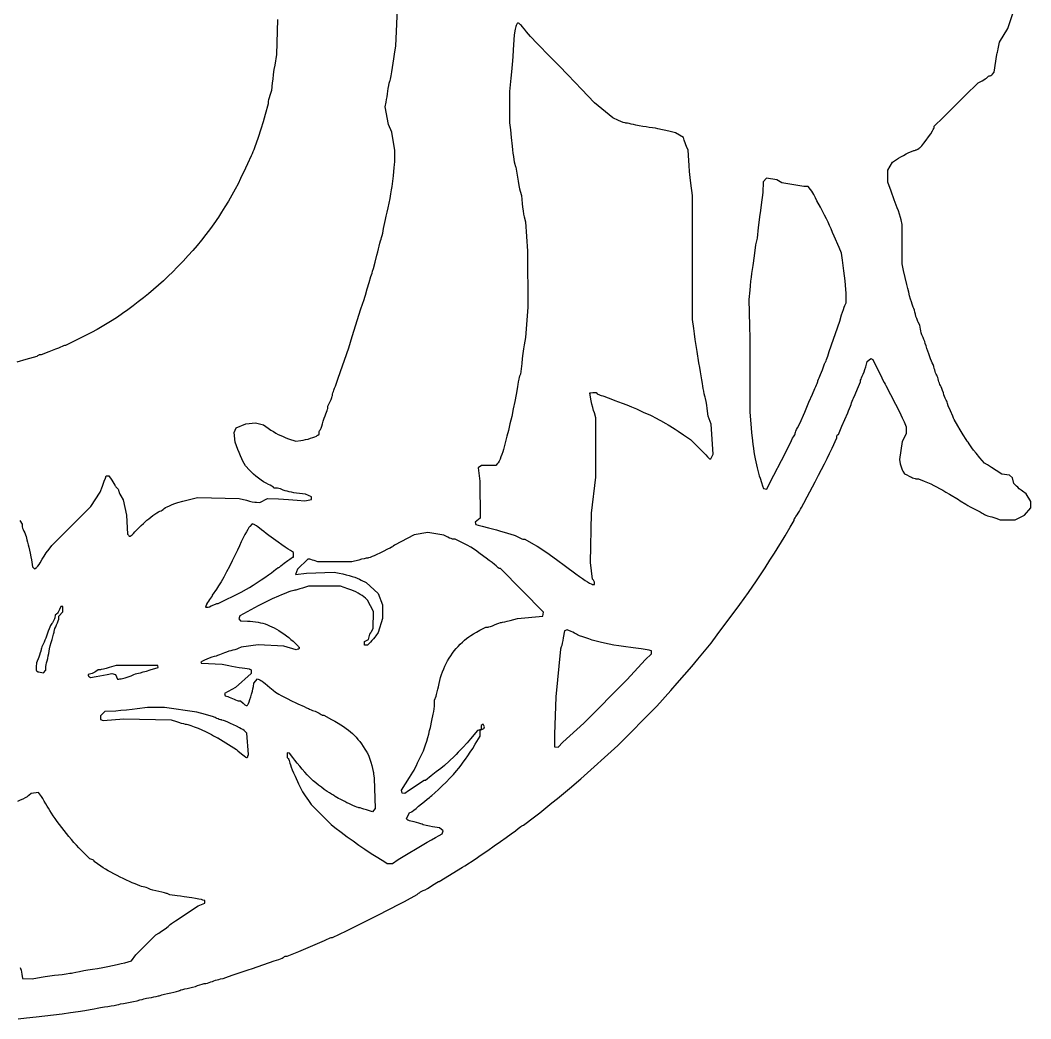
# Model space of a CAD drawing. Extents: x 1.9 to 17.3, y 3.1 to 17.2.
# Drawn here: x 10.17 to 17.29, y 3.1 to 10.14 of the extents above; entities that cross this region are included whole.
import ezdxf

# ---------------------------------------------------------------- set-up
doc = ezdxf.new("R2010")
doc.units = 0
doc.layers.add('LAYER_1', color=18, linetype='CONTINUOUS')

msp = doc.modelspace()

# ---------------------------------------------------------------- linework, layer by layer
at = {"layer": 'LAYER_1'}
for points in [[(10.1633, 6.6086), (10.18, 6.584), (10.18, 6.5718), (10.1803, 6.5688), (10.181, 6.5649), (10.1839, 6.5554), (10.1881, 6.5445), (10.1933, 6.5335), (10.1987, 6.5215), (10.2038, 6.5081), (10.2079, 6.495), (10.2105, 6.4837), (10.213, 6.4713), (10.217, 6.4552), (10.2219, 6.4374), (10.2272, 6.42), (10.2326, 6.4006), (10.238, 6.3773), (10.2427, 6.3531), (10.2461, 6.3309), (10.2523, 6.2817), (10.267, 6.267), (10.2785, 6.274), (10.2812, 6.276), (10.2843, 6.2791), (10.2915, 6.2878), (10.2993, 6.2988), (10.3067, 6.3111), (10.3206, 6.3353), (10.3347, 6.3577), (10.3506, 6.3807), (10.3698, 6.4065), (10.39, 6.433), (10.6652, 6.7067), (10.731, 6.8082), (10.7461, 6.8508), (10.7585, 6.8852), (10.7671, 6.9083), (10.773, 6.9233), (10.7908, 6.9233), (10.812, 6.8931), (10.8203, 6.881), (10.8271, 6.8702), (10.8317, 6.862), (10.8329, 6.8592), (10.8333, 6.8575), (10.8336, 6.8562), (10.8344, 6.8544), (10.8372, 6.8501), (10.8415, 6.8451), (10.8467, 6.84), (10.8518, 6.8347), (10.8561, 6.8293), (10.8589, 6.8244), (10.8597, 6.8223), (10.86, 6.8206), (10.8603, 6.8185), (10.8612, 6.8154), (10.8646, 6.8066), (10.8697, 6.7955), (10.8758, 6.7833), (10.8916, 6.7533), (10.9149, 6.6467), (10.9233, 6.5133), (10.9287, 6.505), (10.932, 6.5008), (10.9336, 6.4993), (10.9353, 6.4982), (10.9372, 6.4977), (10.9391, 6.4976), (10.9413, 6.4981), (10.9436, 6.499), (10.9462, 6.5006), (10.9491, 6.5026), (10.9559, 6.5086), (10.9643, 6.517), (10.9746, 6.528), (10.987, 6.5413), (10.9996, 6.5542), (11.0108, 6.5653), (11.0192, 6.573), (11.0345, 6.5868), (11.0492, 6.6008), (11.0597, 6.6107), (11.0723, 6.6213), (11.0862, 6.6323), (11.1007, 6.6431), (11.1151, 6.6532), (11.1288, 6.6621), (11.1408, 6.6692), (11.1507, 6.674), (11.1594, 6.678), (11.1671, 6.6822), (11.1729, 6.686), (11.1749, 6.6877), (11.1761, 6.6891), (11.1778, 6.691), (11.1809, 6.6935), (11.1901, 6.6993), (11.2027, 6.706), (11.2175, 6.7132), (11.2335, 6.7203), (11.2494, 6.7267), (11.2641, 6.7319), (11.2767, 6.7355), (11.3121, 6.7443), (11.3598, 6.7567), (11.4163, 6.7717), (11.71, 6.7648), (11.76, 6.7509), (11.7811, 6.7455), (11.8018, 6.741), (11.8195, 6.738), (11.8265, 6.7371), (11.8319, 6.7368), (11.8539, 6.7367), (11.9092, 6.7649), (11.9863, 6.761), (12.0567, 6.7569), (12.1179, 6.7527), (12.1724, 6.7483), (12.22, 6.7573), (12.22, 6.7765), (12.1767, 6.7946), (12.1333, 6.7994), (12.1138, 6.8018), (12.0953, 6.8045), (12.0779, 6.8076), (12.0615, 6.811), (12.0464, 6.8146), (12.0326, 6.8186), (12.0201, 6.8228), (12.009, 6.8273), (11.9995, 6.831), (11.9892, 6.8339), (11.9793, 6.8359), (11.9749, 6.8365), (11.9711, 6.8367), (11.9541, 6.8367), (11.9505, 6.8426), (11.9491, 6.844), (11.9466, 6.846), (11.9388, 6.851), (11.9282, 6.8569), (11.9158, 6.863), (11.8991, 6.8716), (11.8814, 6.882), (11.8633, 6.8938), (11.8452, 6.9066), (11.8275, 6.9203), (11.8107, 6.9343), (11.7953, 6.9485), (11.7817, 6.9625), (11.7534, 6.9933), (11.7361, 7.0267), (11.7279, 7.0436), (11.7185, 7.0649), (11.7089, 7.088), (11.7005, 7.11), (11.6822, 7.16), (11.673, 7.2287), (11.6879, 7.2614), (11.7567, 7.2895), (11.8237, 7.298), (11.8814, 7.2824), (11.9146, 7.2591), (11.9333, 7.2463), (11.951, 7.235), (11.968, 7.2248), (11.9849, 7.2157), (12.0019, 7.2075), (12.0195, 7.1998), (12.0381, 7.1926), (12.058, 7.1856), (12.109, 7.1684), (12.1428, 7.1726), (12.1593, 7.1751), (12.177, 7.1788), (12.1951, 7.1832), (12.2127, 7.1883), (12.2291, 7.1937), (12.2434, 7.1991), (12.2548, 7.2044), (12.2592, 7.2069), (12.2625, 7.2093), (12.2733, 7.2183), (12.2733, 7.2304), (12.2738, 7.2354), (12.275, 7.24), (12.2767, 7.2437), (12.2777, 7.245), (12.2788, 7.246), (12.2802, 7.2475), (12.2819, 7.2506), (12.2863, 7.2607), (12.2913, 7.2748), (12.2964, 7.2913), (12.3021, 7.3098), (12.3086, 7.329), (12.3152, 7.3466), (12.3209, 7.3604), (12.3257, 7.3721), (12.3297, 7.3837), (12.3324, 7.394), (12.3331, 7.3982), (12.3333, 7.4016), (12.3333, 7.4156), (12.35, 7.4488), (12.3565, 7.4625), (12.3618, 7.4754), (12.3654, 7.486), (12.3663, 7.49), (12.3667, 7.4928), (12.3675, 7.499), (12.3698, 7.5078), (12.3732, 7.5181), (12.3774, 7.5285), (12.3822, 7.5405), (12.3876, 7.5549), (12.3927, 7.5697), (12.397, 7.5833), (12.4058, 7.6133), (12.481, 7.8267), (12.5049, 7.9067), (12.5674, 8.1), (12.5794, 8.1333), (12.5903, 8.1657), (12.5954, 8.1824), (12.5995, 8.1967), (12.6119, 8.2409), (12.6253, 8.2874), (12.6374, 8.3278), (12.6456, 8.3533), (12.6499, 8.3668), (12.6553, 8.3849), (12.6675, 8.4303), (12.68, 8.48), (12.6855, 8.5036), (12.6902, 8.5247), (12.6946, 8.5439), (12.6996, 8.563), (12.7046, 8.5798), (12.709, 8.5921), (12.7131, 8.6037), (12.717, 8.6186), (12.7205, 8.6349), (12.723, 8.6506), (12.7258, 8.6681), (12.7298, 8.6888), (12.7346, 8.7103), (12.7397, 8.73), (12.7459, 8.7537), (12.7526, 8.7821), (12.7596, 8.8136), (12.7665, 8.8466), (12.773, 8.8797), (12.7788, 8.9112), (12.7836, 8.9396), (12.7871, 8.9633), (12.7962, 9.0381), (12.7996, 9.0685), (12.8023, 9.0949), (12.8043, 9.118), (12.8056, 9.1382), (12.8064, 9.1561), (12.8067, 9.1722), (12.8067, 9.2168), (12.7858, 9.3467), (12.7623, 9.4), (12.7381, 9.5245), (12.7454, 9.5589), (12.7485, 9.5757), (12.7518, 9.5959), (12.7548, 9.617), (12.7571, 9.6365), (12.7596, 9.6553), (12.763, 9.6745), (12.7668, 9.6918), (12.7687, 9.699), (12.7706, 9.705), (12.7726, 9.7116), (12.7749, 9.7205), (12.7799, 9.7439), (12.785, 9.7721), (12.7897, 9.8018), (12.7988, 9.8641), (12.8065, 9.9133), (12.8132, 9.9533), (12.8284, 10.2667)], [(10.1533, 3.0957), (10.2112, 3.1025), (10.28, 3.11), (10.3397, 3.1166), (10.4011, 3.1239), (10.462, 3.1316), (10.5203, 3.1394), (10.574, 3.1471), (10.621, 3.1543), (10.6593, 3.1608), (10.6745, 3.1637), (10.6867, 3.1662), (10.7078, 3.1706), (10.7331, 3.1753), (10.7596, 3.1797), (10.784, 3.1833), (10.8068, 3.1865), (10.8288, 3.1902), (10.8476, 3.1938), (10.8607, 3.1969), (10.874, 3.2002), (10.8937, 3.2045), (10.9169, 3.2091), (10.9412, 3.2135), (10.9657, 3.2181), (10.9897, 3.2233), (11.0106, 3.2285), (11.0254, 3.2329), (11.0387, 3.2369), (11.0555, 3.2408), (11.0736, 3.2443), (11.0909, 3.2469), (11.1078, 3.2494), (11.125, 3.2529), (11.1404, 3.2567), (11.1468, 3.2587), (11.152, 3.2606), (11.1648, 3.2649), (11.1832, 3.2699), (11.2049, 3.2751), (11.2273, 3.2797), (11.2489, 3.2841), (11.2683, 3.2886), (11.2833, 3.2927), (11.2886, 3.2944), (11.2919, 3.2958), (11.2995, 3.2988), (11.3117, 3.3024), (11.3269, 3.3061), (11.3433, 3.3096), (11.3615, 3.3136), (11.3814, 3.3188), (11.4006, 3.3244), (11.4167, 3.3298), (11.4316, 3.3349), (11.4476, 3.3396), (11.4628, 3.3434), (11.4752, 3.3457), (11.4866, 3.3479), (11.499, 3.3512), (11.5109, 3.3552), (11.5209, 3.3594), (11.5307, 3.3637), (11.5425, 3.3678), (11.5546, 3.3712), (11.5657, 3.3735), (11.5785, 3.3763), (11.5956, 3.3809), (11.6146, 3.3868), (11.6333, 3.3932), (11.6682, 3.4057), (11.703, 3.4177), (11.738, 3.4292), (11.7733, 3.4404), (11.8033, 3.4497), (11.9567, 3.504), (11.988, 3.5138), (12.0005, 3.5182), (12.0114, 3.5227), (12.0194, 3.5269), (12.022, 3.5287), (12.0234, 3.5302), (12.0258, 3.5327), (12.0293, 3.5348), (12.0334, 3.5362), (12.0376, 3.5367), (12.0478, 3.5367), (12.1289, 3.5709), (12.2786, 3.6342), (12.3097, 3.6478), (12.3304, 3.6573), (12.3413, 3.6622), (12.351, 3.6663), (12.3583, 3.669), (12.3623, 3.67), (12.3671, 3.67), (12.4652, 3.717), (12.5136, 3.7403), (12.565, 3.7655), (12.6723, 3.8192), (12.7781, 3.8733), (12.8276, 3.8991), (12.8733, 3.9234), (12.9633, 3.9715), (12.9736, 3.9805), (12.9794, 3.9848), (12.9876, 3.9899), (12.9971, 3.9951), (13.0069, 3.9998), (13.0192, 4.006), (13.0357, 4.015), (13.0541, 4.0256), (13.0723, 4.0368), (13.1147, 4.0633), (13.1193, 4.0633), (13.2833, 4.1644), (13.2988, 4.1733), (13.3711, 4.2214), (13.4154, 4.2511), (13.4612, 4.2825), (13.507, 4.3141), (13.5509, 4.345), (13.5914, 4.374), (13.6268, 4.3998), (13.6555, 4.4213), (13.6758, 4.4374), (13.6845, 4.4443), (13.6928, 4.4504), (13.6998, 4.455), (13.7045, 4.4574), (13.7124, 4.46), (13.7898, 4.52), (13.8266, 4.5488), (13.8694, 4.5828), (13.913, 4.6178), (13.952, 4.6496), (14.0367, 4.7191), (14.1167, 4.7865), (14.3767, 5.0217), (14.6517, 5.3), (14.7502, 5.41), (14.7958, 5.4615), (14.8471, 5.5206), (14.8979, 5.5798), (14.9418, 5.632), (15.0347, 5.7439), (15.0767, 5.8024), (15.2367, 6.0157), (15.2976, 6.1), (15.3542, 6.1833), (15.3816, 6.2245), (15.4146, 6.2749), (15.4488, 6.3282), (15.4803, 6.3781), (15.55, 6.4895), (15.5567, 6.5014), (15.5917, 6.5612), (15.62, 6.609), (15.62, 6.6152), (15.6204, 6.617), (15.6216, 6.6197), (15.6258, 6.6275), (15.6321, 6.6375), (15.6398, 6.6486), (15.6484, 6.6611), (15.6572, 6.6748), (15.6653, 6.6882), (15.6714, 6.6995), (15.688, 6.7313), (15.7111, 6.7748), (15.7677, 6.8816), (15.7916, 6.9273), (15.8131, 6.9692), (15.8328, 7.0082), (15.8512, 7.0455), (15.8689, 7.082), (15.8862, 7.1187), (15.92, 7.1908), (15.92, 7.2), (15.9204, 7.2038), (15.9216, 7.2075), (15.9233, 7.2105), (15.9255, 7.2126), (15.9309, 7.216), (15.9564, 7.2746), (15.9968, 7.3667), (16.0032, 7.3817), (16.0097, 7.398), (16.0156, 7.4137), (16.02, 7.4267), (16.0239, 7.4383), (16.0284, 7.4504), (16.0328, 7.4614), (16.0367, 7.47), (16.0487, 7.4965), (16.0659, 7.5367), (16.0867, 7.5867), (16.0867, 7.5926), (16.0877, 7.5971), (16.0905, 7.6048), (16.0946, 7.6148), (16.0996, 7.6259), (16.1054, 7.6396), (16.112, 7.6565), (16.1183, 7.6744), (16.1237, 7.6914), (16.135, 7.7294), (16.1592, 7.7513), (16.1728, 7.7429), (16.2367, 7.6151), (16.2453, 7.5976), (16.2532, 7.5822), (16.26, 7.57), (16.2659, 7.56), (16.3653, 7.3654), (16.3719, 7.3527), (16.3811, 7.3332), (16.3941, 7.3042), (16.4097, 7.2683), (16.4085, 7.2196), (16.3816, 7.1667), (16.3614, 7.0383), (16.3673, 7.0071), (16.3704, 6.9934), (16.3747, 6.9793), (16.3796, 6.9664), (16.3821, 6.961), (16.3845, 6.9564), (16.396, 6.937), (16.413, 6.93), (16.4299, 6.9221), (16.4389, 6.9175), (16.4467, 6.9132), (16.4544, 6.9095), (16.4631, 6.9063), (16.4717, 6.9042), (16.4756, 6.9036), (16.4792, 6.9034), (16.495, 6.9033), (16.5358, 6.8862), (16.5593, 6.8762), (16.5814, 6.8662), (16.6025, 6.8562), (16.6233, 6.8458), (16.6443, 6.8347), (16.6659, 6.8227), (16.6887, 6.8095), (16.7132, 6.7948), (16.7767, 6.7563), (16.79, 6.7483), (16.83, 6.7237), (16.8435, 6.7156), (16.8606, 6.7059), (16.879, 6.6958), (16.8967, 6.6866), (16.9298, 6.6689), (16.9437, 6.661), (16.9533, 6.6552), (16.9614, 6.6506), (16.971, 6.6461), (16.9809, 6.6424), (16.99, 6.6398), (17.0001, 6.6372), (17.0129, 6.6335), (17.0268, 6.6291), (17.04, 6.6245), (17.07, 6.6135), (17.1767, 6.6133), (17.2417, 6.6466), (17.2867, 6.6991), (17.2867, 6.7436), (17.2537, 6.7958), (17.229, 6.8146), (17.2179, 6.8233), (17.2059, 6.8331), (17.1946, 6.8428), (17.1854, 6.8512), (17.1665, 6.8691), (17.1585, 6.9093), (17.1367, 6.9282), (17.0817, 6.9352), (17.043, 6.9609), (17.0092, 6.983), (16.9825, 7), (16.9608, 7.0133), (16.9288, 7.0508), (16.9012, 7.0831), (16.8837, 7.1045), (16.872, 7.1199), (16.8622, 7.1346), (16.8521, 7.1498), (16.8448, 7.16), (16.8396, 7.1673), (16.8317, 7.1792), (16.811, 7.2117), (16.789, 7.2476), (16.7718, 7.2772), (16.7477, 7.3205), (16.7429, 7.33), (16.7364, 7.3442), (16.7207, 7.3808), (16.7057, 7.4179), (16.7001, 7.4329), (16.6966, 7.4433), (16.6943, 7.4503), (16.6916, 7.4571), (16.6889, 7.4628), (16.6865, 7.4667), (16.6837, 7.4721), (16.6797, 7.482), (16.6752, 7.4949), (16.6707, 7.5095), (16.6658, 7.5246), (16.6605, 7.5391), (16.6553, 7.5513), (16.653, 7.556), (16.6509, 7.5596), (16.647, 7.5668), (16.643, 7.5763), (16.6395, 7.5866), (16.6369, 7.5968), (16.6343, 7.6068), (16.631, 7.6171), (16.6272, 7.6264), (16.6236, 7.6334), (16.6199, 7.6405), (16.6161, 7.6497), (16.6127, 7.66), (16.61, 7.6701), (16.6071, 7.6812), (16.6029, 7.6943), (16.5978, 7.7078), (16.5926, 7.72), (16.587, 7.7328), (16.5808, 7.7479), (16.5676, 7.7832), (16.5546, 7.8212), (16.5486, 7.8399), (16.5434, 7.8575), (16.5391, 7.8711), (16.5341, 7.8852), (16.5288, 7.8983), (16.5241, 7.9085), (16.5197, 7.9186), (16.5154, 7.9312), (16.5117, 7.9448), (16.5091, 7.9576), (16.5045, 7.9867), (16.4931, 8.0071), (16.4906, 8.0119), (16.488, 8.0178), (16.4828, 8.0318), (16.4779, 8.0473), (16.4741, 8.0626), (16.4706, 8.0773), (16.4666, 8.0916), (16.4625, 8.1036), (16.459, 8.112), (16.4552, 8.1204), (16.4506, 8.1332), (16.4454, 8.1499), (16.4395, 8.1698), (16.4333, 8.1927), (16.4268, 8.2179), (16.4202, 8.2449), (16.4136, 8.2733), (16.3907, 8.3721), (16.38, 8.4175), (16.38, 8.696), (16.3729, 8.7289), (16.3686, 8.7458), (16.362, 8.7675), (16.354, 8.7913), (16.3456, 8.8142), (16.3247, 8.8699), (16.3029, 8.93), (16.2804, 8.9933), (16.28, 9.0776), (16.3132, 9.1343), (16.3416, 9.1545), (16.3551, 9.1634), (16.3715, 9.1731), (16.3899, 9.1831), (16.4091, 9.1929), (16.4282, 9.2021), (16.446, 9.2099), (16.4616, 9.2161), (16.4682, 9.2183), (16.4738, 9.2199), (16.4776, 9.2211), (16.4817, 9.2227), (16.4907, 9.2272), (16.4995, 9.2328), (16.5036, 9.2357), (16.5072, 9.2388), (16.5126, 9.2441), (16.519, 9.251), (16.5338, 9.2688), (16.5501, 9.2902), (16.5666, 9.3132), (16.5819, 9.3357), (16.5946, 9.3558), (16.5995, 9.3643), (16.6033, 9.3715), (16.6057, 9.377), (16.6065, 9.3807), (16.6067, 9.3881), (16.6702, 9.4507), (16.8252, 9.6041), (16.9167, 9.6949), (16.9438, 9.7086), (16.955, 9.7148), (16.9655, 9.7214), (16.9741, 9.7277), (16.9773, 9.7305), (16.9796, 9.7328), (16.9836, 9.7369), (16.9881, 9.7403), (16.9926, 9.7425), (16.9946, 9.7431), (16.9964, 9.7433), (16.9983, 9.7436), (17.0005, 9.7443), (17.0056, 9.7471), (17.0111, 9.7512), (17.0163, 9.7562), (17.0279, 9.7691), (17.0464, 9.8931), (17.0504, 9.9032), (17.0524, 9.9098), (17.0548, 9.9202), (17.0575, 9.933), (17.0599, 9.9467), (17.0654, 9.9801), (17.1257, 10.0778), (17.16, 10.1842)], [(11.9791, 10.14), (11.9722, 9.8933), (11.9598, 9.82), (11.9546, 9.7873), (11.9496, 9.7525), (11.9455, 9.7198), (11.9427, 9.6933), (11.938, 9.64), (11.9257, 9.604), (11.9209, 9.5891), (11.917, 9.5754), (11.9143, 9.5643), (11.9136, 9.5602), (11.9134, 9.5573), (11.9134, 9.5467), (11.8923, 9.47), (11.8781, 9.4204), (11.8621, 9.3688), (11.8424, 9.3095), (11.8172, 9.2367), (11.8121, 9.2229), (11.8061, 9.2076), (11.7999, 9.1927), (11.7943, 9.18), (11.7685, 9.1233), (11.755, 9.0933), (11.7198, 9.02), (11.7015, 8.9833), (11.6805, 8.9437), (11.6577, 8.9023), (11.6337, 8.8606), (11.6094, 8.8199), (11.5855, 8.7814), (11.5629, 8.7466), (11.5522, 8.7309), (11.5422, 8.7167), (11.5063, 8.6673), (11.4739, 8.6239), (11.4435, 8.5848), (11.4138, 8.5482), (11.3834, 8.5126), (11.3507, 8.4761), (11.3145, 8.4372), (11.2734, 8.3941), (11.242, 8.3624), (11.2096, 8.3307), (11.1763, 8.2993), (11.142, 8.2682), (11.107, 8.2376), (11.0714, 8.2075), (11.0353, 8.178), (10.9988, 8.1492), (10.9621, 8.1211), (10.9253, 8.094), (10.8884, 8.0679), (10.8517, 8.0429), (10.8152, 8.0191), (10.7791, 7.9965), (10.7434, 7.9753), (10.7084, 7.9556), (10.67, 7.9346), (10.4869, 7.8433), (10.4825, 7.8433), (10.4787, 7.8423), (10.4714, 7.8396), (10.4617, 7.8356), (10.4507, 7.8307), (10.4358, 7.8241), (10.4153, 7.8156), (10.3921, 7.8064), (10.3687, 7.7973), (10.314, 7.7767), (10.305, 7.7767), (10.301, 7.7762), (10.2968, 7.7748), (10.2928, 7.7728), (10.2897, 7.7704), (10.2833, 7.7641), (10.2067, 7.7429), (10.1418, 7.7255)], [(10.1664, 3.4569), (10.1686, 3.4513), (10.1729, 3.4383), (10.1766, 3.4242), (10.1791, 3.4106), (10.1834, 3.38), (10.25, 3.3776), (10.3133, 3.3895), (10.3427, 3.3945), (10.3757, 3.3993), (10.4084, 3.4033), (10.4367, 3.406), (10.4631, 3.4086), (10.4908, 3.4121), (10.5165, 3.4163), (10.5275, 3.4184), (10.5368, 3.4205), (10.5576, 3.425), (10.5847, 3.4302), (10.6145, 3.4353), (10.6435, 3.4398), (10.6771, 3.4448), (10.7123, 3.4506), (10.7482, 3.457), (10.7838, 3.4638), (10.8181, 3.4707), (10.8501, 3.4777), (10.8788, 3.4844), (10.9033, 3.4908), (10.9499, 3.5036), (10.9824, 3.5467), (11.1233, 3.6876), (11.1433, 3.7003), (11.1631, 3.7137), (11.1871, 3.731), (11.2084, 3.7472), (11.2158, 3.7532), (11.22, 3.757), (11.2241, 3.7606), (11.2324, 3.7667), (11.2601, 3.7859), (11.3009, 3.813), (11.3524, 3.8466), (11.4214, 3.8913), (11.4667, 3.9102), (11.4667, 3.9291), (11.4542, 3.9331), (11.443, 3.9359), (11.4254, 3.9395), (11.4028, 3.9437), (11.3769, 3.9481), (11.3216, 3.9567), (11.2954, 3.9604), (11.2722, 3.9632), (11.221, 3.969), (11.2069, 3.9765), (11.2031, 3.9782), (11.1975, 3.9802), (11.1823, 3.9847), (11.1634, 3.9893), (11.1429, 3.9936), (11.1221, 3.9981), (11.1023, 4.0031), (11.0858, 4.0081), (11.0795, 4.0104), (11.0748, 4.0125), (11.0659, 4.0164), (11.0551, 4.0204), (11.0438, 4.0239), (11.0333, 4.0265), (11.0224, 4.0293), (11.0089, 4.0337), (10.9932, 4.0394), (10.9756, 4.0464), (10.9565, 4.0545), (10.9361, 4.0635), (10.9149, 4.0733), (10.893, 4.0837), (10.8708, 4.0946), (10.8487, 4.1058), (10.827, 4.1171), (10.8059, 4.1285), (10.7859, 4.1397), (10.7672, 4.1506), (10.7501, 4.161), (10.735, 4.1709), (10.6867, 4.2035), (10.6867, 4.2094), (10.6864, 4.2106), (10.6855, 4.2119), (10.6822, 4.2146), (10.6775, 4.2171), (10.6716, 4.219), (10.6566, 4.2228), (10.5958, 4.2847), (10.5794, 4.3018), (10.5625, 4.3201), (10.5452, 4.3394), (10.5278, 4.3595), (10.5103, 4.3803), (10.4929, 4.4014), (10.4758, 4.4228), (10.459, 4.4443), (10.4428, 4.4656), (10.4273, 4.4867), (10.4126, 4.5071), (10.3988, 4.5269), (10.3862, 4.5458), (10.3749, 4.5637), (10.365, 4.5802), (10.3566, 4.5953), (10.3472, 4.6123), (10.3366, 4.6305), (10.3259, 4.6478), (10.3166, 4.6618), (10.2967, 4.6904), (10.2433, 4.683), (10.2267, 4.6697), (10.2214, 4.6657), (10.2154, 4.6617), (10.2017, 4.6534), (10.1856, 4.645), (10.1675, 4.6365), (10.1476, 4.628)]]:
    msp.add_lwpolyline(points, dxfattribs=at)
for points in [[(14.2133, 6.1567), (14.2133, 6.1687), (14.2128, 6.1739), (14.2113, 6.1791), (14.2092, 6.1839), (14.2066, 6.1874), (14.1998, 6.1942), (14.185, 6.3133), (14.1926, 6.66), (14.2231, 6.9133), (14.2233, 7.3333), (14.2118, 7.3667), (14.2065, 7.3838), (14.2007, 7.4059), (14.195, 7.43), (14.1901, 7.4533), (14.18, 7.5067), (14.18, 7.5083), (14.1804, 7.5087), (14.1817, 7.509), (14.1865, 7.5095), (14.202, 7.51), (14.224, 7.51), (14.2312, 7.5028), (14.2331, 7.5013), (14.2357, 7.4996), (14.2429, 7.4961), (14.2516, 7.4928), (14.2609, 7.4901), (14.2722, 7.4869), (14.2865, 7.4823), (14.302, 7.4769), (14.3167, 7.4713), (14.3569, 7.4556), (14.4067, 7.4366), (14.4418, 7.4231), (14.4726, 7.4105), (14.5079, 7.3951), (14.5567, 7.3732), (14.6067, 7.3505), (14.6206, 7.344), (14.6378, 7.3353), (14.6774, 7.3145), (14.716, 7.2931), (14.7319, 7.2839), (14.744, 7.2765), (14.7809, 7.2532), (14.803, 7.2388), (14.8405, 7.2133), (14.8891, 7.18), (14.9967, 7.0718), (15.0083, 7.0576), (15.0134, 7.052), (15.0186, 7.0475), (15.0232, 7.0445), (15.0252, 7.0436), (15.0268, 7.0433), (15.0336, 7.0433), (15.049, 7.0771), (15.0342, 7.2867), (15.0133, 7.3452), (15.007, 7.3993), (15.0037, 7.4228), (14.9996, 7.447), (14.9951, 7.469), (14.9928, 7.4783), (14.9907, 7.486), (14.9865, 7.5016), (14.9824, 7.52), (14.979, 7.5389), (14.9766, 7.556), (14.974, 7.5755), (14.97, 7.601), (14.9651, 7.6291), (14.9599, 7.6567), (14.9544, 7.6862), (14.9483, 7.7208), (14.9353, 7.8003), (14.9227, 7.8847), (14.9171, 7.9254), (14.9121, 7.9633), (14.9042, 8.0267), (14.9032, 8.9), (14.8921, 8.9867), (14.8874, 9.0261), (14.883, 9.0693), (14.8793, 9.1112), (14.8768, 9.1464), (14.8727, 9.2194), (14.8608, 9.2464), (14.8559, 9.2582), (14.8511, 9.2706), (14.8472, 9.282), (14.8445, 9.291), (14.8401, 9.3087), (14.7833, 9.3419), (14.7367, 9.3527), (14.6594, 9.3704), (14.6433, 9.3736), (14.6223, 9.3771), (14.5989, 9.3805), (14.5761, 9.3834), (14.5527, 9.3866), (14.5281, 9.3907), (14.5052, 9.3953), (14.4869, 9.3997), (14.4717, 9.4037), (14.4572, 9.407), (14.445, 9.4093), (14.4369, 9.4102), (14.4333, 9.4106), (14.4284, 9.4117), (14.4152, 9.4157), (14.3992, 9.4216), (14.3821, 9.4288), (14.3409, 9.4473), (14.2134, 9.5522), (14.1217, 9.6493), (14.0769, 9.6964), (14.0227, 9.7529), (13.9659, 9.8116), (13.9133, 9.8654), (13.7967, 9.9844), (13.7733, 10.0092), (13.7619, 10.0218), (13.748, 10.0377), (13.7335, 10.055), (13.72, 10.0716), (13.7044, 10.0906), (13.6977, 10.098), (13.6918, 10.1042), (13.6866, 10.1089), (13.6819, 10.1123), (13.6777, 10.1144), (13.6758, 10.1149), (13.674, 10.1151), (13.6724, 10.1149), (13.6708, 10.1144), (13.6693, 10.1136), (13.6678, 10.1124), (13.6652, 10.109), (13.6628, 10.1043), (13.6606, 10.0982), (13.6585, 10.0908), (13.6543, 10.0718), (13.6469, 10.0333), (13.6399, 9.9267), (13.6364, 9.8779), (13.6321, 9.8239), (13.6275, 9.7713), (13.6232, 9.7267), (13.6134, 9.6333), (13.6139, 9.4133), (13.6204, 9.3633), (13.6268, 9.3084), (13.6331, 9.2467), (13.6356, 9.2222), (13.6384, 9.1982), (13.6415, 9.1754), (13.6447, 9.1545), (13.6479, 9.1362), (13.6509, 9.1213), (13.6538, 9.1103), (13.6551, 9.1065), (13.6563, 9.104), (13.6594, 9.099), (13.6701, 9.0295), (13.6749, 9.0001), (13.6803, 8.9716), (13.6855, 8.9471), (13.6899, 8.93), (13.6991, 8.9), (13.7034, 8.8433), (13.7059, 8.8184), (13.7093, 8.7925), (13.7132, 8.7687), (13.7152, 8.7585), (13.7172, 8.75), (13.7267, 8.7133), (13.7418, 8.5067), (13.7427, 8.1133), (13.7271, 7.9), (13.7176, 7.8467), (13.7133, 7.8199), (13.7085, 7.7865), (13.7038, 7.7506), (13.6998, 7.7167), (13.6916, 7.64), (13.685, 7.6274), (13.6836, 7.6239), (13.682, 7.6187), (13.6787, 7.6046), (13.6755, 7.5868), (13.6727, 7.5674), (13.6709, 7.5537), (13.6682, 7.5371), (13.661, 7.4966), (13.6517, 7.4487), (13.6409, 7.3965), (13.6293, 7.3429), (13.6174, 7.2908), (13.606, 7.2433), (13.5956, 7.2033), (13.5859, 7.1659), (13.5766, 7.1275), (13.5721, 7.11), (13.5667, 7.092), (13.5606, 7.0742), (13.554, 7.0571), (13.5473, 7.0414), (13.5406, 7.0276), (13.5341, 7.0164), (13.5311, 7.0119), (13.5282, 7.0083), (13.5179, 6.9967), (13.4159, 6.9967), (13.3929, 6.9799), (13.4057, 6.8867), (13.4072, 6.6262), (13.3724, 6.596), (13.3778, 6.58), (13.3939, 6.5753), (13.4219, 6.5679), (13.4667, 6.5565), (13.5224, 6.5419), (13.5515, 6.5338), (13.5767, 6.5266), (13.6462, 6.5062), (13.6541, 6.5035), (13.6637, 6.4993), (13.6737, 6.4944), (13.6829, 6.4892), (13.6915, 6.4843), (13.7, 6.4804), (13.7073, 6.4777), (13.7102, 6.477), (13.7124, 6.4767), (13.7215, 6.4767), (13.7824, 6.4426), (13.8087, 6.4274), (13.8352, 6.4112), (13.8589, 6.396), (13.8767, 6.3837), (13.9457, 6.3329), (14.0094, 6.2867), (14.0823, 6.2328), (14.1069, 6.2147), (14.1286, 6.1991), (14.1476, 6.186), (14.1639, 6.1754), (14.1776, 6.1671), (14.1886, 6.1613), (14.1932, 6.1593), (14.1972, 6.1578), (14.2005, 6.157), (14.2032, 6.1567)], [(15.4259, 6.8292), (15.451, 6.88), (15.5565, 7.08), (15.5802, 7.1308), (15.5904, 7.1519), (15.6003, 7.1717), (15.609, 7.1882), (15.6153, 7.1989), (15.6197, 7.2062), (15.6233, 7.2134), (15.6258, 7.2195), (15.6264, 7.222), (15.6267, 7.2239), (15.627, 7.226), (15.6279, 7.2293), (15.6314, 7.2384), (15.6365, 7.2498), (15.6428, 7.2624), (15.6589, 7.2933), (15.6936, 7.3733), (15.7238, 7.4435), (15.7477, 7.5), (15.7643, 7.5385), (15.7716, 7.5545), (15.7769, 7.5655), (15.7807, 7.5735), (15.7838, 7.5812), (15.7859, 7.5878), (15.7867, 7.5925), (15.7869, 7.5946), (15.7877, 7.5976), (15.7905, 7.6057), (15.7947, 7.6156), (15.7998, 7.6263), (15.8058, 7.639), (15.8123, 7.6545), (15.8187, 7.6708), (15.824, 7.686), (15.8288, 7.6998), (15.8337, 7.7124), (15.8381, 7.7222), (15.8399, 7.7257), (15.8414, 7.728), (15.8428, 7.7302), (15.8445, 7.7336), (15.8485, 7.743), (15.8527, 7.7549), (15.8567, 7.768), (15.8658, 7.8), (15.941, 8.0133), (15.9541, 8.0592), (15.96, 8.0784), (15.9662, 8.0971), (15.9721, 8.1129), (15.9769, 8.1238), (15.9867, 8.1427), (15.9865, 8.1913), (15.986, 8.212), (15.9844, 8.2374), (15.9821, 8.2667), (15.9789, 8.2991), (15.975, 8.3338), (15.9705, 8.3699), (15.9655, 8.4067), (15.96, 8.4433), (15.9522, 8.4933), (15.9355, 8.5333), (15.9021, 8.6133), (15.8907, 8.6403), (15.8798, 8.6653), (15.869, 8.689), (15.8581, 8.7123), (15.8465, 8.7359), (15.8339, 8.7607), (15.8043, 8.8167), (15.7795, 8.8635), (15.7695, 8.8831), (15.7629, 8.8967), (15.7574, 8.9074), (15.7504, 8.9195), (15.7429, 8.9314), (15.7357, 8.9417), (15.7193, 8.9633), (15.6876, 8.9633), (15.5316, 8.9896), (15.4984, 9.0114), (15.4247, 9.0214), (15.4, 8.9967), (15.3999, 8.92), (15.387, 8.8333), (15.3814, 8.7939), (15.3757, 8.7506), (15.3706, 8.7086), (15.3667, 8.6733), (15.3594, 8.6), (15.3465, 8.5511), (15.3366, 8.4756), (15.3275, 8.4075), (15.3195, 8.35), (15.3162, 8.3253), (15.3127, 8.2951), (15.3094, 8.2632), (15.3067, 8.2333), (15.3013, 8.1667), (15.3054, 7.98), (15.3069, 7.891), (15.3079, 7.7865), (15.3082, 7.6796), (15.3079, 7.5833), (15.3062, 7.3733), (15.3131, 7.29), (15.3187, 7.2287), (15.3251, 7.1713), (15.3285, 7.1441), (15.3322, 7.1178), (15.3361, 7.0924), (15.3401, 7.0681), (15.3444, 7.0446), (15.3488, 7.0221), (15.3535, 7.0006), (15.3583, 6.9799), (15.3634, 6.9602), (15.3686, 6.9415), (15.3741, 6.9236), (15.3797, 6.9067), (15.3897, 6.8773), (15.3975, 6.8534), (15.4036, 6.8335)], [(11.5, 6.0011), (11.5132, 6.0063), (11.531, 6.0139), (11.5471, 6.0206), (11.5529, 6.0226), (11.5562, 6.0233), (11.5604, 6.0233), (11.7233, 6.1039), (11.76, 6.1244), (11.7821, 6.1373), (11.8077, 6.1531), (11.8355, 6.1707), (11.8637, 6.1893), (11.8911, 6.2078), (11.916, 6.2252), (11.9371, 6.2406), (11.9527, 6.2528), (11.9642, 6.2621), (11.9743, 6.2697), (11.9819, 6.2748), (11.9845, 6.2762), (11.986, 6.2767), (11.9889, 6.2776), (11.9932, 6.2801), (11.9984, 6.2838), (12.0038, 6.2883), (12.0144, 6.2974), (12.0267, 6.3074), (12.0531, 6.3276), (12.0654, 6.3364), (12.0758, 6.3435), (12.0836, 6.3483), (12.0862, 6.3496), (12.0878, 6.35), (12.0933, 6.35), (12.0933, 6.3835), (12.0717, 6.3963), (12.0541, 6.4072), (12.0341, 6.4204), (12.0109, 6.4367), (11.9836, 6.4567), (11.9189, 6.5033), (11.9007, 6.5166), (11.8823, 6.5306), (11.8658, 6.5437), (11.8534, 6.5541), (11.8432, 6.5626), (11.8325, 6.5702), (11.8227, 6.5761), (11.8186, 6.5782), (11.8151, 6.5795), (11.8002, 6.5842), (11.7845, 6.5672), (11.7814, 6.5636), (11.7779, 6.5588), (11.7696, 6.5461), (11.7599, 6.5293), (11.749, 6.509), (11.737, 6.4856), (11.7241, 6.4593), (11.7106, 6.4306), (11.6966, 6.4), (11.6793, 6.3623), (11.6604, 6.3232), (11.6406, 6.284), (11.6205, 6.2457), (11.6007, 6.2095), (11.5819, 6.1765), (11.5645, 6.1479), (11.5566, 6.1355), (11.5492, 6.1247), (11.52, 6.0827), (11.52, 6.0793), (11.5185, 6.076), (11.5143, 6.0697), (11.5082, 6.0611), (11.5007, 6.0513), (11.4928, 6.0405), (11.4857, 6.0295), (11.4801, 6.0194), (11.4782, 6.0152), (11.4769, 6.0117), (11.4724, 5.9967), (11.4812, 5.9972), (11.4904, 5.9986)], [(12.79, 4.1913), (12.83, 4.2176), (13.0339, 4.34), (13.0653, 4.3584), (13.0937, 4.3746), (13.118, 4.3878), (13.1394, 4.3989), (13.1475, 4.4199), (13.12, 4.4421), (13.0717, 4.4496), (13.0503, 4.4535), (13.0277, 4.4586), (13.0068, 4.4642), (12.9977, 4.467), (12.99, 4.4696), (12.975, 4.4749), (12.9586, 4.4798), (12.943, 4.4839), (12.93, 4.4867), (12.919, 4.489), (12.9088, 4.4918), (12.9006, 4.4949), (12.8975, 4.4964), (12.8954, 4.4978), (12.8874, 4.5044), (12.9091, 4.5499), (12.9202, 4.5534), (12.9233, 4.5549), (12.9279, 4.5577), (12.9406, 4.5668), (12.9565, 4.5794), (12.974, 4.5942), (12.9932, 4.6107), (13.014, 4.6279), (13.0339, 4.6439), (13.0503, 4.6566), (13.0583, 4.6629), (13.0675, 4.6705), (13.089, 4.6895), (13.1136, 4.7124), (13.1401, 4.7379), (13.1672, 4.765), (13.1938, 4.7924), (13.2187, 4.819), (13.2406, 4.8436), (13.2568, 4.8628), (13.2727, 4.8828), (13.2886, 4.9038), (13.3046, 4.926), (13.3208, 4.9496), (13.3374, 4.9748), (13.3545, 5.0017), (13.3722, 5.0307), (13.4067, 5.0881), (13.4067, 5.1312), (13.4195, 5.1346), (13.4248, 5.1366), (13.4296, 5.1394), (13.4333, 5.1428), (13.4347, 5.1445), (13.4356, 5.1463), (13.4388, 5.1545), (13.4282, 5.1717), (13.4133, 5.1625), (13.4133, 5.1354), (13.3888, 5.129), (13.3395, 5.0689), (13.3282, 5.0555), (13.3151, 5.0405), (13.2851, 5.0077), (13.2534, 4.9746), (13.238, 4.9591), (13.2237, 4.9451), (13.1572, 4.8815), (13.1295, 4.8607), (13.0981, 4.8368), (13.0614, 4.8083), (13.021, 4.7767), (13.0136, 4.7767), (12.9033, 4.7032), (12.8768, 4.683), (12.8568, 4.6868), (12.8528, 4.7075), (12.8814, 4.7516), (12.9106, 4.7973), (12.9221, 4.8162), (12.9323, 4.8334), (12.9414, 4.8496), (12.9499, 4.8656), (12.9582, 4.8822), (12.9667, 4.9), (13.0001, 4.97), (13.007, 4.9855), (13.0145, 5.005), (13.0224, 5.0275), (13.0304, 5.0521), (13.0381, 5.0777), (13.0453, 5.1033), (13.0515, 5.1278), (13.0566, 5.1503), (13.0667, 5.1981), (13.0766, 5.2433), (13.0804, 5.2623), (13.0836, 5.282), (13.0857, 5.3001), (13.0863, 5.3078), (13.0865, 5.3142), (13.0867, 5.3417), (13.0964, 5.3692), (13.1007, 5.383), (13.1054, 5.4004), (13.1098, 5.419), (13.1134, 5.4368), (13.1177, 5.4588), (13.1228, 5.4804), (13.1286, 5.5015), (13.1351, 5.5223), (13.1423, 5.5427), (13.1502, 5.5626), (13.1588, 5.5821), (13.1681, 5.6011), (13.1781, 5.6197), (13.1887, 5.6379), (13.2001, 5.6556), (13.2121, 5.6728), (13.2247, 5.6895), (13.238, 5.7057), (13.252, 5.7214), (13.2667, 5.7367), (13.2819, 5.7515), (13.2965, 5.7647), (13.3111, 5.7767), (13.3263, 5.788), (13.3427, 5.799), (13.361, 5.8101), (13.3817, 5.8219), (13.4055, 5.8346), (13.4476, 5.8567), (13.4603, 5.8567), (13.4636, 5.857), (13.4681, 5.858), (13.4799, 5.8616), (13.4942, 5.8669), (13.5094, 5.8733), (13.5244, 5.8798), (13.5384, 5.8851), (13.5498, 5.8887), (13.5541, 5.8897), (13.5571, 5.89), (13.5655, 5.8911), (13.58, 5.894), (13.5986, 5.8983), (13.6192, 5.9035), (13.67, 5.9171), (13.85, 5.9333), (13.8541, 5.962), (13.5496, 6.27), (13.5441, 6.27), (13.5427, 6.2704), (13.5406, 6.2714), (13.5349, 6.2754), (13.5278, 6.2812), (13.5202, 6.2883), (13.509, 6.2983), (13.4921, 6.3121), (13.4718, 6.3276), (13.4505, 6.3433), (13.4072, 6.3747), (13.3751, 6.3986), (13.369, 6.4029), (13.361, 6.4081), (13.3406, 6.4204), (13.3165, 6.4339), (13.2915, 6.4469), (13.232, 6.4767), (13.2191, 6.4767), (13.2159, 6.4769), (13.2119, 6.4778), (13.202, 6.4807), (13.1906, 6.4851), (13.1791, 6.4904), (13.1521, 6.5042), (13.0378, 6.5242), (12.9433, 6.5087), (12.8033, 6.4355), (12.7933, 6.4273), (12.7889, 6.4241), (12.7821, 6.42), (12.7724, 6.4147), (12.7592, 6.4079), (12.7201, 6.3889), (12.6604, 6.3605), (12.6453, 6.3538), (12.6312, 6.3484), (12.6195, 6.3447), (12.6151, 6.3437), (12.6119, 6.3433), (12.6034, 6.3423), (12.5893, 6.3394), (12.5714, 6.3352), (12.5517, 6.33), (12.5036, 6.3167), (12.2633, 6.3169), (12.2367, 6.3265), (12.2257, 6.3302), (12.2154, 6.3333), (12.2071, 6.3355), (12.2018, 6.3364), (12.1936, 6.3367), (12.1207, 6.2667), (12.1065, 6.2288), (12.1833, 6.2372), (12.3786, 6.2443), (12.4143, 6.237), (12.439, 6.2318), (12.4624, 6.2262), (12.4844, 6.2204), (12.5049, 6.2144), (12.5239, 6.2082), (12.5411, 6.2019), (12.5565, 6.1954), (12.57, 6.1889), (12.6033, 6.1714), (12.6876, 6.0933), (12.7199, 6.0133), (12.72, 5.9185), (12.6886, 5.82), (12.6724, 5.7967), (12.6644, 5.7859), (12.6548, 5.7738), (12.6447, 5.7619), (12.6354, 5.7517), (12.6147, 5.73), (12.5933, 5.73), (12.5933, 5.7562), (12.6198, 5.7704), (12.6243, 5.7883), (12.6271, 5.7969), (12.6311, 5.8071), (12.6359, 5.8175), (12.641, 5.8269), (12.6532, 5.8476), (12.6553, 5.9667), (12.614, 6.0471), (12.5986, 6.0611), (12.5877, 6.0703), (12.5755, 6.0793), (12.562, 6.088), (12.5472, 6.0965), (12.5312, 6.1048), (12.514, 6.1127), (12.4955, 6.1204), (12.476, 6.1277), (12.4233, 6.1464), (12.1967, 6.1467), (12.155, 6.1317), (12.1378, 6.1258), (12.1218, 6.1211), (12.1087, 6.1179), (12.1039, 6.117), (12.1005, 6.1167), (12.0934, 6.1159), (12.084, 6.1138), (12.0723, 6.1104), (12.0586, 6.1057), (12.0429, 6.0998), (12.0255, 6.0928), (12.0065, 6.0849), (11.9861, 6.0759), (11.9418, 6.0554), (11.8939, 6.0321), (11.8436, 6.0064), (11.7923, 5.9789), (11.7146, 5.9364), (11.7062, 5.9144), (11.7185, 5.9022), (11.7676, 5.8998), (11.7875, 5.8985), (11.8064, 5.8968), (11.8247, 5.8945), (11.8422, 5.8917), (11.8592, 5.8882), (11.8757, 5.884), (11.8919, 5.8791), (11.908, 5.8735), (11.9239, 5.867), (11.9399, 5.8597), (11.956, 5.8515), (11.9723, 5.8424), (11.9891, 5.8323), (12.0063, 5.8211), (12.0242, 5.8089), (12.0428, 5.7955), (12.0582, 5.7837), (12.0739, 5.7709), (12.0891, 5.7577), (12.1031, 5.7448), (12.1153, 5.7328), (12.1248, 5.7226), (12.1284, 5.7182), (12.1311, 5.7146), (12.1328, 5.7117), (12.1333, 5.7096), (12.1331, 5.7085), (12.1325, 5.7074), (12.1302, 5.705), (12.1268, 5.7026), (12.1226, 5.7007), (12.112, 5.6966), (12.0241, 5.7237), (11.8433, 5.7318), (11.7234, 5.7157), (11.7034, 5.7064), (11.693, 5.7023), (11.6797, 5.6978), (11.6652, 5.6935), (11.6511, 5.6901), (11.6366, 5.6864), (11.6211, 5.6815), (11.6065, 5.676), (11.5944, 5.6707), (11.5831, 5.6655), (11.5703, 5.6605), (11.5577, 5.6562), (11.5467, 5.6533), (11.5328, 5.6497), (11.5163, 5.6444), (11.4986, 5.638), (11.4811, 5.631), (11.4652, 5.624), (11.4521, 5.6176), (11.4471, 5.6148), (11.4433, 5.6124), (11.4408, 5.6103), (11.4402, 5.6095), (11.44, 5.6088), (11.4405, 5.6049), (11.441, 5.6036), (11.4417, 5.6031), (11.4433, 5.6028), (11.59, 5.5956), (11.6367, 5.5856), (11.6585, 5.5813), (11.6835, 5.577), (11.7086, 5.5732), (11.7307, 5.5705), (11.7497, 5.5681), (11.7664, 5.5654), (11.779, 5.5628), (11.7832, 5.5616), (11.7857, 5.5606), (11.7933, 5.5559), (11.7933, 5.5311), (11.6839, 5.4304), (11.6059, 5.3888), (11.6111, 5.3733), (11.6305, 5.3675), (11.64, 5.3642), (11.6514, 5.3596), (11.6633, 5.3544), (11.6742, 5.3491), (11.6845, 5.3443), (11.6944, 5.3403), (11.7029, 5.3376), (11.7063, 5.3369), (11.7089, 5.3367), (11.7193, 5.3367), (11.7373, 5.32), (11.7443, 5.3137), (11.75, 5.3091), (11.7547, 5.306), (11.7586, 5.3043), (11.7604, 5.3041), (11.7621, 5.3042), (11.7636, 5.3046), (11.7652, 5.3054), (11.7682, 5.3079), (11.7714, 5.3117), (11.773, 5.3144), (11.775, 5.3186), (11.7798, 5.3308), (11.7854, 5.3469), (11.7912, 5.3657), (11.797, 5.3855), (11.8023, 5.4051), (11.8067, 5.423), (11.8096, 5.4379), (11.8138, 5.4624), (11.8384, 5.4929), (11.8542, 5.4856), (11.8621, 5.4813), (11.872, 5.4749), (11.8826, 5.4672), (11.8927, 5.4592), (11.9266, 5.4307), (11.95, 5.4114), (11.9658, 5.3992), (11.9767, 5.3917), (11.9898, 5.3839), (12.0056, 5.375), (12.0429, 5.3552), (12.0838, 5.3349), (12.104, 5.3253), (12.1233, 5.3165), (12.1669, 5.2967), (12.1847, 5.2883), (12.1967, 5.2823), (12.206, 5.2779), (12.2165, 5.2736), (12.227, 5.2698), (12.2361, 5.2672), (12.245, 5.2644), (12.2547, 5.2601), (12.2641, 5.255), (12.272, 5.2496), (12.2791, 5.2446), (12.2861, 5.2405), (12.2922, 5.2377), (12.2948, 5.2369), (12.2968, 5.2367), (12.305, 5.2367), (12.3592, 5.2067), (12.3836, 5.193), (12.4061, 5.18), (12.4266, 5.1675), (12.4455, 5.1553), (12.4629, 5.1433), (12.4791, 5.1314), (12.4941, 5.1192), (12.5082, 5.1068), (12.5215, 5.0938), (12.5342, 5.0802), (12.5466, 5.0658), (12.5588, 5.0503), (12.5709, 5.0337), (12.5832, 5.0157), (12.5958, 4.9963), (12.609, 4.9751), (12.6119, 4.9699), (12.615, 4.9634), (12.6218, 4.9468), (12.6291, 4.9267), (12.6362, 4.9047), (12.643, 4.8819), (12.6488, 4.8598), (12.6533, 4.8399), (12.655, 4.8311), (12.6561, 4.8233), (12.6598, 4.7933), (12.6667, 4.5793), (12.648, 4.5537), (12.6057, 4.5686), (12.5885, 4.5744), (12.5732, 4.5791), (12.5613, 4.5823), (12.5572, 4.5831), (12.5546, 4.5834), (12.5523, 4.5837), (12.5488, 4.5846), (12.5387, 4.588), (12.5257, 4.5931), (12.5109, 4.5992), (12.4957, 4.6058), (12.4814, 4.6125), (12.469, 4.6187), (12.46, 4.6238), (12.4538, 4.6274), (12.4442, 4.6323), (12.4201, 4.6438), (12.4083, 4.6496), (12.398, 4.6551), (12.3905, 4.6597), (12.3881, 4.6615), (12.3868, 4.6628), (12.3836, 4.6658), (12.3775, 4.6701), (12.3693, 4.675), (12.36, 4.6801), (12.3461, 4.688), (12.3288, 4.6992), (12.3093, 4.7127), (12.2887, 4.7278), (12.268, 4.7437), (12.2484, 4.7594), (12.2309, 4.7743), (12.2167, 4.7874), (12.2041, 4.8002), (12.1891, 4.8164), (12.1722, 4.8353), (12.1543, 4.8559), (12.1361, 4.8774), (12.1182, 4.899), (12.1015, 4.9197), (12.0867, 4.9388), (12.0633, 4.9695), (12.0467, 4.97), (12.0467, 4.9375), (12.0528, 4.9337), (12.0541, 4.9324), (12.0556, 4.9305), (12.0585, 4.9246), (12.0613, 4.9169), (12.0635, 4.9083), (12.0661, 4.8984), (12.0705, 4.8852), (12.0764, 4.8691), (12.0839, 4.8503), (12.0928, 4.8289), (12.103, 4.8054), (12.1268, 4.7527), (12.1339, 4.7379), (12.141, 4.7238), (12.1485, 4.7101), (12.1564, 4.6964), (12.1652, 4.6823), (12.1749, 4.6674), (12.1857, 4.6513), (12.198, 4.6338), (12.2167, 4.6076), (12.3567, 4.4661), (12.3833, 4.4454), (12.4276, 4.4114), (12.4701, 4.3796), (12.5116, 4.3494), (12.5531, 4.3201), (12.5953, 4.2912), (12.6391, 4.2622), (12.6853, 4.2324), (12.7348, 4.2013), (12.7529, 4.19)], [(10.33, 5.5356), (10.3467, 5.5527), (10.3467, 5.5701), (10.3474, 5.5795), (10.3495, 5.5921), (10.3525, 5.6063), (10.3562, 5.6205), (10.3603, 5.6359), (10.3643, 5.6535), (10.3678, 5.6711), (10.3704, 5.6867), (10.3734, 5.7035), (10.3783, 5.7247), (10.3843, 5.7475), (10.3908, 5.7692), (10.397, 5.7891), (10.402, 5.8071), (10.4055, 5.8211), (10.4064, 5.826), (10.4067, 5.8292), (10.4071, 5.832), (10.408, 5.836), (10.4116, 5.8466), (10.4168, 5.8595), (10.4232, 5.8733), (10.4296, 5.8874), (10.4348, 5.901), (10.4384, 5.9126), (10.4394, 5.9172), (10.4398, 5.9206), (10.44, 5.9346), (10.4667, 5.9654), (10.4667, 6.0033), (10.4527, 6.0033), (10.4434, 5.9811), (10.439, 5.9719), (10.4339, 5.963), (10.4287, 5.9556), (10.4263, 5.9528), (10.4241, 5.9507), (10.4142, 5.9424), (10.41, 5.9232), (10.4073, 5.9145), (10.4033, 5.9049), (10.3984, 5.8957), (10.3958, 5.8916), (10.3932, 5.888), (10.3889, 5.8822), (10.3849, 5.8758), (10.3807, 5.8679), (10.3761, 5.8578), (10.3707, 5.8447), (10.3642, 5.8279), (10.3464, 5.78), (10.3409, 5.7655), (10.3348, 5.7506), (10.3289, 5.7371), (10.3239, 5.7267), (10.3198, 5.718), (10.3165, 5.7091), (10.3142, 5.701), (10.3136, 5.6976), (10.3134, 5.6948), (10.313, 5.6916), (10.3121, 5.6871), (10.3085, 5.675), (10.3033, 5.6601), (10.297, 5.6441), (10.2807, 5.6053), (10.279, 5.5778), (10.2785, 5.567), (10.2786, 5.5588), (10.2789, 5.5554), (10.2795, 5.5526), (10.2804, 5.5501), (10.2816, 5.5481), (10.2832, 5.5464), (10.2851, 5.5449), (10.2876, 5.5437), (10.2905, 5.5426), (10.2978, 5.5409), (10.3075, 5.5392)], [(13.9567, 5.0102), (13.99, 5.0467), (14.1367, 5.1792), (14.4433, 5.4867), (14.57, 5.6259), (14.6133, 5.6696), (14.6133, 5.6904), (14.605, 5.6927), (14.5977, 5.6943), (14.5844, 5.6965), (14.5422, 5.7029), (14.4844, 5.7109), (14.4167, 5.7199), (14.3834, 5.7246), (14.3499, 5.7301), (14.3167, 5.7363), (14.2843, 5.7431), (14.2532, 5.7504), (14.224, 5.758), (14.1972, 5.7658), (14.1733, 5.7738), (14.1378, 5.7861), (14.1232, 5.7909), (14.1133, 5.7938), (14.1061, 5.7962), (14.0986, 5.7993), (14.0919, 5.8028), (14.0867, 5.8062), (14.0806, 5.8103), (14.0714, 5.8154), (14.0603, 5.8209), (14.0487, 5.8263), (14.0207, 5.8384), (14.0014, 5.8309), (13.9932, 5.7821), (13.9895, 5.7619), (13.9856, 5.7429), (13.9819, 5.7273), (13.9789, 5.7171), (13.9727, 5.7009), (13.9412, 5.3667), (13.9319, 5.1), (13.93, 5.0133)], [(10.9051, 5.5003), (10.9202, 5.5047), (10.9353, 5.5097), (10.9486, 5.5146), (10.9585, 5.5189), (10.9674, 5.5228), (10.9782, 5.5267), (10.9895, 5.53), (11, 5.5324), (11.0136, 5.5355), (11.0336, 5.5408), (11.0571, 5.5475), (11.0815, 5.555), (11.1397, 5.5733), (11.1355, 5.5867), (10.8433, 5.5862), (10.7929, 5.5714), (10.7722, 5.5657), (10.7533, 5.561), (10.7381, 5.5578), (10.7326, 5.557), (10.7288, 5.5567), (10.7151, 5.5567), (10.6992, 5.5443), (10.6916, 5.5392), (10.6826, 5.5343), (10.6734, 5.5303), (10.665, 5.5276), (10.6467, 5.5231), (10.6467, 5.5169), (10.6472, 5.5142), (10.6488, 5.5113), (10.6511, 5.5085), (10.654, 5.5063), (10.6612, 5.5018), (10.7023, 5.5095), (10.7783, 5.5241), (10.8132, 5.5309), (10.838, 5.5231), (10.853, 5.49), (10.8615, 5.4904), (10.8676, 5.4914), (10.8778, 5.4935)], [(11.7712, 4.9474), (11.7753, 4.9581), (11.7624, 5.1096), (11.7515, 5.1215), (11.7488, 5.1242), (11.7451, 5.1272), (11.7355, 5.1341), (11.724, 5.1411), (11.712, 5.1476), (11.6902, 5.1583), (11.6687, 5.1685), (11.648, 5.1779), (11.629, 5.1863), (11.6122, 5.1933), (11.5983, 5.1987), (11.5881, 5.2021), (11.5846, 5.203), (11.5823, 5.2033), (11.577, 5.2041), (11.5696, 5.2064), (11.5612, 5.2096), (11.5527, 5.2137), (11.5474, 5.2161), (11.5401, 5.219), (11.5206, 5.2258), (11.4968, 5.2332), (11.4714, 5.2405), (11.41, 5.2569), (11.1833, 5.2897), (11.0633, 5.2897), (10.99, 5.2799), (10.9555, 5.2757), (10.9158, 5.2716), (10.8757, 5.2681), (10.8403, 5.2656), (10.7639, 5.2611), (10.7333, 5.2306), (10.7333, 5.2048), (10.7519, 5.1976), (10.8967, 5.2115), (11.23, 5.2044), (11.2667, 5.1915), (11.283, 5.1861), (11.3004, 5.181), (11.3168, 5.1767), (11.33, 5.1738), (11.3379, 5.1722), (11.3471, 5.1697), (11.3687, 5.163), (11.3935, 5.1542), (11.42, 5.1438), (11.4467, 5.1326), (11.4723, 5.121), (11.4952, 5.1097), (11.5053, 5.1043), (11.5142, 5.0992), (11.5291, 5.0905), (11.5419, 5.0833), (11.5513, 5.0784), (11.5542, 5.0771), (11.5558, 5.0767), (11.5599, 5.0767), (11.69, 4.9941), (11.7, 4.9856), (11.7253, 4.9642), (11.7442, 4.9489), (11.7567, 4.9397), (11.7605, 4.9374), (11.7628, 4.9367), (11.7637, 4.9369), (11.7648, 4.9375), (11.767, 4.9398), (11.7693, 4.9432)]]:
    msp.add_lwpolyline(points, close=True, dxfattribs=at)

doc.saveas('drawing.dxf')
